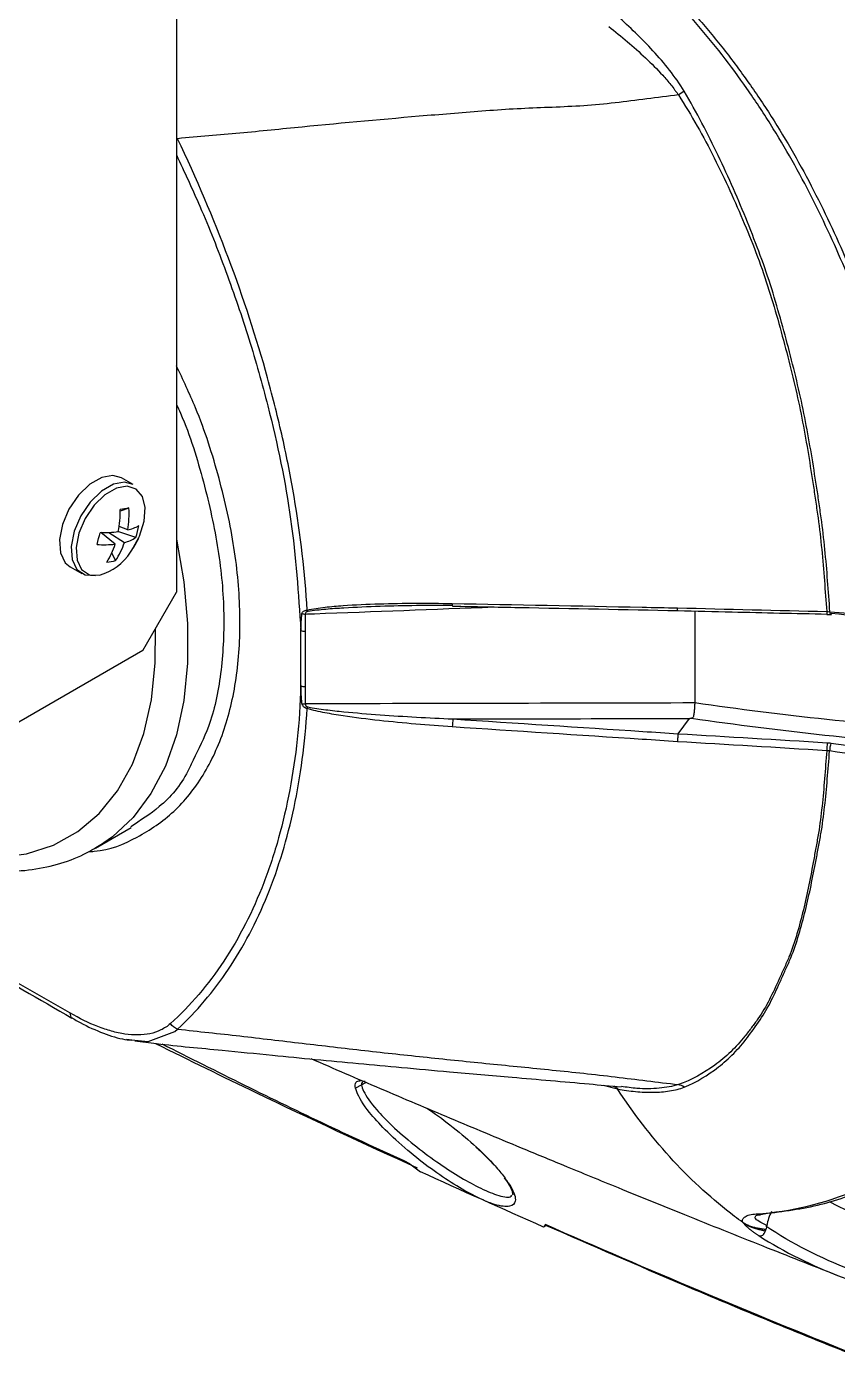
# Model space of a CAD drawing. Extents: x 9.3 to 87.2, y 0.6 to 68.8.
# Drawn here: x 58.481 to 60.612, y 0.843 to 4.335 of the extents above; entities that cross this region are included whole.
import ezdxf

# ---------------------------------------------------------------- set-up
doc = ezdxf.new("R2010")
doc.units = 0
doc.header["$MEASUREMENT"] = 0
doc.layers.add('OBJECT', color=7, linetype='CONTINUOUS')

msp = doc.modelspace()

# ---------------------------------------------------------------- linework, layer by layer
at = {"layer": 'OBJECT'}
for p, q in [((58.8751, 8.177), (58.8751, 2.8491)), ((58.7612, 3.1321), (58.7305, 3.1498)), ((58.7504, 3.0702), (58.7275, 3.0619)), ((58.714, 2.9751), (58.6769, 3.0054)), ((58.6786, 3.004), (58.6779, 3.0054)), ((58.6974, 3.006), (58.7385, 2.9795)), ((58.7685, 2.9928), (58.721, 3.0081)), ((58.747, 3.0127), (58.7246, 3.0214)), ((58.7154, 2.9321), (58.7052, 2.9521)), ((58.5955, 2.9159), (58.6262, 2.8982)), ((58.7867, 2.696), (58.8751, 2.8491)), ((60.2372, 2.7997), (60.2372, 2.558)), ((60.5924, 2.7976), (60.7807, 2.7833)), ((60.5846, 2.7906), (60.5969, 2.7903)), ((59.2134, 2.7461), (59.2134, 2.6008)), ((58.7867, 2.696), (57.9823, 2.2317)), ((60.1933, 2.4771), (60.2237, 2.5171)), ((58.5954, 1.7431), (57.7627, 2.2198)), ((58.6621, 2.176), (58.7563, 2.2303)), ((58.6728, 2.1824), (58.6621, 2.176)), ((58.7438, 1.6739), (58.7576, 1.6725)), ((58.7576, 1.6725), (58.7657, 1.6717)), ((59.3739, 1.5607), (59.3457, 1.5454)), ((59.9966, 1.5532), (60.0342, 1.5435)), ((60.0342, 1.5435), (60.0245, 1.5506)), ((60.0414, 1.5326), (60.0342, 1.5434)), ((59.8464, 1.1849), (59.8398, 1.1806))]:
    msp.add_line(p, q, dxfattribs=at)
at = {"layer": 'OBJECT', "flags": 128}
for points in [[(58.7305, 3.1498), (58.7084, 3.156), (58.6787, 3.1507), (58.6473, 3.1325), (58.6176, 3.1036), (58.5928, 3.067), (58.5756, 3.0267), (58.5679, 2.9871), (58.5704, 2.9524), (58.5831, 2.9264), (58.5955, 2.9159)], [(58.7612, 3.1321), (58.7391, 3.1383), (58.7094, 3.1329), (58.678, 3.1148), (58.6483, 3.0859), (58.6235, 3.0493), (58.6063, 3.009), (58.5985, 2.9694), (58.6011, 2.9347), (58.6137, 2.9087), (58.635, 2.8943), (58.6626, 2.893), (58.6626, 2.893)], [(58.7767, 2.9926), (58.7785, 2.9966), (58.7905, 3.0353), (58.793, 3.0712), (58.7857, 3.1005), (58.7693, 3.12), (58.7456, 3.1276), (58.7173, 3.1225), (58.6873, 3.1052), (58.659, 3.0776), (58.6353, 3.0427), (58.6189, 3.0043), (58.6116, 2.9665), (58.614, 2.9334), (58.6261, 2.9087), (58.6463, 2.8949), (58.6727, 2.8937), (58.6727, 2.8937)], [(58.8751, 2.9887), (58.8945, 2.876), (58.9043, 2.7667), (58.9043, 2.6625), (58.8945, 2.5646), (58.8751, 2.4741), (58.8462, 2.3921), (58.8082, 2.3195), (58.7615, 2.2572), (58.7068, 2.206), (58.6728, 2.1824)], [(58.7547, 2.9545), (58.7582, 2.9595), (58.7767, 2.9926)], [(60.5959, 2.7928), (60.5953, 2.7915), (60.5947, 2.7908), (60.5941, 2.7906), (60.594, 2.7906)], [(58.0307, 2.2595), (58.0629, 2.2416), (58.1519, 2.2001), (58.2394, 2.171), (58.3242, 2.1548), (58.4052, 2.1516), (58.4815, 2.1615), (58.552, 2.1844), (58.6158, 2.2199), (58.672, 2.2677), (58.7201, 2.327), (58.7593, 2.3972), (58.7892, 2.4773), (58.8093, 2.5663), (58.8194, 2.663), (58.8199, 2.7535)], [(59.2022, 2.6033), (59.2022, 2.6278), (59.2022, 2.7258), (59.2022, 2.7486)], [(58.7657, 1.6717), (58.8009, 1.6683), (58.8705, 1.6941), (58.8783, 1.701), (58.8783, 1.701), (58.8783, 1.701)], [(60.3634, 1.1927), (60.3639, 1.1923), (60.3644, 1.1919)]]:
    msp.add_lwpolyline(points, dxfattribs=at)
at = {"layer": 'OBJECT'}
for centre, radius, start, end in [((58.4227, 3.0639), 0.3048, 349.4931, 0.4106), ((58.8689, 2.3481), 0.7318, 99.3188, 101.1409), ((58.4943, 3.0567), 0.2565, 350.113, 3.0017), ((57.8549, 3.197), 0.8416, 344.6622, 346.839), ((58.6751, 3.3945), 0.3891, 269.8976, 276.9891), ((58.7238, 3.1187), 0.1085, 282.32, 298.9849), ((58.5968, 3.0529), 0.182, 340.7113, 350.7899), ((58.6865, 3.2472), 0.2735, 265.8223, 275.7805), ((58.5077, 3.041), 0.2166, 328.5663, 342.2823), ((58.5515, 3.0416), 0.1971, 326.2464, 341.6173), ((58.7173, 3.0677), 0.0907, 283.5239, 304.3652), ((58.5754, 3.0834), 0.2208, 324.2814, 335.724), ((58.6335, 3.0322), 0.144, 285.7951, 327.3256), ((58.6859, 3.0298), 0.102, 273.6795, 286.7807), ((59.2467, 2.8124), 0.0299, 200.2879, 208.2701), ((59.6154, 2.8175), 0.0154, 173.5579, 200.0898), ((60.6002, 2.7964), 0.0164, 173.7402, 198.5651), ((60.602, 2.7962), 0.00973, 171.5913, 214.8022), ((59.2136, 2.8154), 0.0239, 249.2195, 270.5136), ((59.2125, 2.7679), 0.0219, 242.0656, 272.3126), ((59.2125, 2.6227), 0.0219, 242.0686, 272.3098), ((59.2127, 2.5788), 0.0235, 251.1004, 272.6924), ((59.1454, 2.5733), 0.0793, 337.4834, 340.9721), ((59.8836, 2.4854), 0.2836, 173.8347, 178.0689), ((60.845, 2.4253), 0.2612, 173.8296, 178.4608), ((60.6752, 2.4289), 0.0837, 163.7088, 178.1708), ((61.1827, 2.4158), 1.3101, 243.1038, 277.5553), ((60.5422, 1.1651), 0.1174, 151.5319, 170.4531)]:
    msp.add_arc(centre, radius, start, end, dxfattribs=at)
for points, knots in [([(60.0923, 4.51), (60.1191, 4.4867), (60.1454, 4.4622), (60.1841, 4.4237), (60.1968, 4.4105), (60.2219, 4.3837), (60.2343, 4.3701), (60.2707, 4.3287), (60.2942, 4.3002), (60.3398, 4.2419), (60.3619, 4.2119), (60.3942, 4.166), (60.4047, 4.1505), (60.4255, 4.1192), (60.4358, 4.1033), (60.4658, 4.0554), (60.485, 4.0232), (60.5399, 3.9258), (60.5732, 3.8599), (60.6192, 3.7598), (60.6339, 3.7263), (60.662, 3.6588), (60.6754, 3.6247), (60.7132, 3.5232), (60.7352, 3.4559), (60.7742, 3.3222), (60.7911, 3.2557), (60.8127, 3.1565), (60.8193, 3.1235), (60.8312, 3.0578), (60.8365, 3.025), (60.8414, 2.9923)], [0, 0, 0, 0, 0.0625, 0.0625, 0.09375, 0.09375, 0.125, 0.125, 0.1875, 0.1875, 0.25, 0.25, 0.28125, 0.28125, 0.3125, 0.3125, 0.375, 0.375, 0.5, 0.5, 0.5625, 0.5625, 0.625, 0.625, 0.75, 0.75, 0.875, 0.875, 0.9375, 0.9375, 1, 1, 1, 1]), ([(60.8289, 2.9938), (60.8241, 3.0262), (60.8188, 3.0587), (60.8069, 3.1239), (60.8004, 3.1566), (60.7788, 3.2549), (60.762, 3.3207), (60.7232, 3.4533), (60.7013, 3.5199), (60.6638, 3.6205), (60.6504, 3.6542), (60.6226, 3.7211), (60.608, 3.7544), (60.5623, 3.8535), (60.5293, 3.9189), (60.4749, 4.0154), (60.456, 4.0473), (60.4262, 4.0948), (60.4161, 4.1106), (60.3955, 4.1417), (60.3851, 4.1571), (60.3532, 4.2027), (60.3314, 4.2324), (60.2863, 4.2904), (60.2631, 4.3188), (60.2151, 4.3737), (60.1903, 4.4005), (60.1522, 4.4389), (60.1393, 4.4515), (60.1198, 4.4698), (60.11, 4.4789), (60.0985, 4.4893), (60.0935, 4.4937), (60.0902, 4.4966), (60.0886, 4.4981), (60.0869, 4.4995)], [0, 0, 0, 0, 0.0625, 0.0625, 0.125, 0.125, 0.25, 0.25, 0.375, 0.375, 0.4375, 0.4375, 0.5, 0.5, 0.625, 0.625, 0.6875, 0.6875, 0.71875, 0.71875, 0.75, 0.75, 0.8125, 0.8125, 0.875, 0.875, 0.9375, 0.9375, 0.96875, 0.96875, 0.984375, 0.992188, 0.996094, 0.996094, 1, 1, 1, 1]), ([(60.0111, 4.3354), (60.0275, 4.3226), (60.044, 4.3093), (60.0762, 4.282), (60.0921, 4.2679), (60.1232, 4.2386), (60.1384, 4.2234), (60.1602, 4.1993), (60.1674, 4.191), (60.1777, 4.1782), (60.1811, 4.1738), (60.1861, 4.1671), (60.1877, 4.1649), (60.191, 4.1603), (60.1926, 4.158), (60.1941, 4.1557)], [0, 0, 0, 0, 0.25, 0.25, 0.5, 0.5, 0.75, 0.75, 0.875, 0.875, 0.9375, 0.9375, 0.96875, 0.96875, 1, 1, 1, 1]), ([(60.2095, 4.1654), (60.1977, 4.1853), (60.1845, 4.2036), (60.1568, 4.2387), (60.1423, 4.2555), (60.1125, 4.2879), (60.0972, 4.3035), (60.066, 4.3339), (60.0501, 4.3487), (60.0342, 4.3631)], [0, 0, 0, 0, 0.25, 0.25, 0.5, 0.5, 0.75, 0.75, 1, 1, 1, 1]), ([(60.5924, 2.7976), (60.5885, 2.8517), (60.5847, 2.9064), (60.5765, 2.9891), (60.5733, 3.0168), (60.5675, 3.0583), (60.5655, 3.0722), (60.5614, 3.1), (60.5593, 3.114), (60.5486, 3.1839), (60.5394, 3.2403), (60.5228, 3.3258), (60.5168, 3.3544), (60.5035, 3.4119), (60.4964, 3.4408), (60.4814, 3.4989), (60.4735, 3.5282), (60.4572, 3.5871), (60.4486, 3.6166), (60.4303, 3.6755), (60.4204, 3.7048), (60.3987, 3.7632), (60.3873, 3.7923), (60.3638, 3.8507), (60.3516, 3.8799), (60.326, 3.9384), (60.3128, 3.9674), (60.2716, 4.0537), (60.2421, 4.1102), (60.2096, 4.1653)], [0, 0, 0, 0, 0.125, 0.125, 0.1875, 0.1875, 0.21875, 0.21875, 0.25, 0.25, 0.375, 0.375, 0.4375, 0.4375, 0.5, 0.5, 0.5625, 0.5625, 0.625, 0.625, 0.6875, 0.6875, 0.75, 0.75, 0.8125, 0.8125, 0.875, 0.875, 1, 1, 1, 1]), ([(60.1941, 4.1557), (60.1664, 4.1523), (60.1387, 4.1489), (60.0834, 4.1419), (60.0557, 4.1382), (60.0004, 4.1317), (59.9729, 4.129), (59.9178, 4.1255), (59.8904, 4.1242), (59.8355, 4.122), (59.8081, 4.121), (59.7532, 4.1183), (59.7258, 4.1165), (59.6709, 4.1124), (59.6435, 4.1102), (59.5887, 4.1058), (59.5613, 4.1036), (59.4244, 4.0921), (59.3149, 4.082), (59.1783, 4.0687), (59.151, 4.0659), (59.0964, 4.0604), (59.0691, 4.0577), (58.9872, 4.0506), (58.9327, 4.0467), (58.8781, 4.0408)], [0, 0, 0, 0, 0.0625, 0.0625, 0.125, 0.125, 0.1875, 0.1875, 0.25, 0.25, 0.3125, 0.3125, 0.375, 0.375, 0.4375, 0.4375, 0.5, 0.5, 0.75, 0.75, 0.8125, 0.8125, 0.875, 0.875, 1, 1, 1, 1]), ([(60.1942, 4.1556), (60.2288, 4.1021), (60.2598, 4.0467), (60.3027, 3.9618), (60.3164, 3.9332), (60.3428, 3.8755), (60.3554, 3.8465), (60.3795, 3.7885), (60.3912, 3.7596), (60.4131, 3.7015), (60.4231, 3.6723), (60.4415, 3.6138), (60.4501, 3.5844), (60.4665, 3.5257), (60.4743, 3.4966), (60.4892, 3.4387), (60.4963, 3.41), (60.5093, 3.3527), (60.5153, 3.3242), (60.5316, 3.2391), (60.5406, 3.1829), (60.5512, 3.1132), (60.5532, 3.0994), (60.5573, 3.0716), (60.5593, 3.0578), (60.565, 3.0164), (60.5681, 2.9889), (60.5762, 2.9066), (60.58, 2.852), (60.584, 2.7982)], [0, 0, 0, 0, 0.125, 0.125, 0.1875, 0.1875, 0.25, 0.25, 0.3125, 0.3125, 0.375, 0.375, 0.4375, 0.4375, 0.5, 0.5, 0.5625, 0.5625, 0.625, 0.625, 0.75, 0.75, 0.78125, 0.78125, 0.8125, 0.8125, 0.875, 0.875, 1, 1, 1, 1]), ([(59.2186, 2.802), (59.2131, 2.8991), (59.2017, 2.9985), (59.1757, 3.1511), (59.1656, 3.2025), (59.1423, 3.3065), (59.1292, 3.3593), (59.0857, 3.517), (59.0513, 3.622), (58.9725, 3.8316), (58.9279, 3.9362), (58.8781, 4.0407)], [0, 0, 0, 0, 0.25, 0.25, 0.375, 0.375, 0.5, 0.5, 0.75, 0.75, 1, 1, 1, 1]), ([(58.8751, 3.9979), (58.8961, 3.953), (58.9435, 3.8517), (59.0072, 3.69), (59.0673, 3.5146), (59.1288, 3.296), (59.1829, 3.0356), (59.1957, 2.8449), (59.2022, 2.7486)], [0, 0, 0, 0, 0.106881, 0.241463, 0.379863, 0.518264, 0.756565, 1, 1, 1, 1]), ([(58.645, 2.1674), (58.6497, 2.1676), (58.6966, 2.1695), (58.7739, 2.2023), (58.8714, 2.2678), (58.9487, 2.3641), (59.0044, 2.4855), (59.0374, 2.6287), (59.0458, 2.7901), (59.0306, 2.9646), (58.9902, 3.1475), (58.9386, 3.3096), (58.8925, 3.4073), (58.8751, 3.4441)], [0, 0, 0, 0, 0.011546, 0.114464, 0.217385, 0.320307, 0.423232, 0.526156, 0.629082, 0.732007, 0.834931, 0.937856, 1, 1, 1, 1]), ([(58.8751, 3.3426), (58.8787, 3.3349), (58.9095, 3.2676), (58.9484, 3.1379), (58.9886, 2.9598), (59.0033, 2.7894), (58.9947, 2.6327), (58.9671, 2.5027), (58.9332, 2.4363), (58.9187, 2.4079)], [0, 0, 0, 0, 0.02215, 0.192246, 0.362341, 0.532436, 0.702531, 0.872625, 1, 1, 1, 1]), ([(63.1773, 2.8699), (63.151, 2.8656), (63.1245, 2.8614), (63.0717, 2.8532), (62.9923, 2.8413), (62.9126, 2.8303), (62.7528, 2.8097), (62.6456, 2.7977), (62.43, 2.7772), (62.3219, 2.7687), (62.1056, 2.7553), (61.9973, 2.7503), (61.7804, 2.744), (61.6717, 2.7425), (61.4544, 2.7432), (61.3461, 2.7453), (61.0226, 2.7568), (60.8084, 2.7714), (60.5959, 2.7928)], [0, 0, 0, 0, 0.03125, 0.03125, 0.0625, 0.125, 0.125, 0.25, 0.25, 0.375, 0.375, 0.5, 0.5, 0.625, 0.625, 0.75, 0.75, 1, 1, 1, 1]), ([(59.2051, 2.793), (59.2054, 2.7959), (59.207, 2.798), (59.2119, 2.8008), (59.2151, 2.8016), (59.2186, 2.802)], [0, 0, 0, 0, 0.5, 0.5, 1, 1, 1, 1]), ([(59.2138, 2.7915), (59.2217, 2.7918), (59.3866, 2.798), (59.5514, 2.8042), (59.7083, 2.8101)], [0, 0, 0, 0, 0.048127, 1, 1, 1, 1]), ([(59.2203, 2.7982), (59.2184, 2.7979), (59.2166, 2.797), (59.2144, 2.7946), (59.2139, 2.7931), (59.2138, 2.7915)], [0, 0, 0, 0, 0.5, 0.5, 1, 1, 1, 1]), ([(59.2186, 2.802), (59.2264, 2.8038), (59.2342, 2.8052), (59.2498, 2.8076), (59.2577, 2.8086), (59.2813, 2.8113), (59.2971, 2.8126), (59.3446, 2.8161), (59.3764, 2.8175), (59.472, 2.8203), (59.5361, 2.8204), (59.6001, 2.8192)], [0, 0, 0, 0, 0.0625, 0.0625, 0.125, 0.125, 0.25, 0.25, 0.5, 0.5, 1, 1, 1, 1]), ([(59.6016, 2.8144), (59.5378, 2.8144), (59.4741, 2.8135), (59.3786, 2.8105), (59.3469, 2.8091), (59.2993, 2.8063), (59.2835, 2.8052), (59.2597, 2.8031), (59.2518, 2.8023), (59.2361, 2.8005), (59.2282, 2.7995), (59.2203, 2.7982)], [0, 0, 0, 0, 0.5, 0.5, 0.75, 0.75, 0.875, 0.875, 0.9375, 0.9375, 1, 1, 1, 1]), ([(59.6001, 2.8192), (59.7665, 2.8161), (59.9328, 2.8129), (60.0991, 2.8096), (60.13, 2.809), (60.1609, 2.8084), (60.1918, 2.8078)], [0, 0, 0, 0, 0.01271374, 0.01271374, 0.01271374, 0.01507616, 0.01507616, 0.01507616, 0.01507616]), ([(59.601, 2.8122), (59.6592, 2.8111), (59.8564, 2.8074), (60.0536, 2.8034), (60.1926, 2.8006)], [0, 0, 0, 0, 0.295177, 1, 1, 1, 1]), ([(60.1926, 2.801), (60.1926, 2.8009), (60.1924, 2.8007), (60.1921, 2.8021), (60.192, 2.8043), (60.1919, 2.8064), (60.1919, 2.8073), (60.1918, 2.8078)], [0, 0, 0, 0, 0.11994, 0.452554, 0.785153, 0.879768, 1, 1, 1, 1]), ([(60.1926, 2.8008), (60.2401, 2.7996), (60.3709, 2.7962), (60.5016, 2.7933), (60.5847, 2.7915)], [0, 0, 0, 0, 0.3636776, 1, 1, 1, 1]), ([(59.2138, 2.7915), (59.2136, 2.7833), (59.2135, 2.7751), (59.2134, 2.767), (59.2134, 2.76), (59.2134, 2.753), (59.2134, 2.7461)], [0, 0, 0, 0, 0.000762036, 0.000762036, 0.000762036, 0.001413001, 0.001413001, 0.001413001, 0.001413001]), ([(59.2022, 2.6033), (59.199, 2.507), (59.1892, 2.4158), (59.1648, 2.2862), (59.1551, 2.2443), (59.1381, 2.1833), (59.132, 2.1633), (59.119, 2.1239), (59.112, 2.1044), (59.0755, 2.0097), (59.0404, 1.941), (58.9586, 1.8176), (58.912, 1.7627), (58.8593, 1.7152)], [0, 0, 0, 0, 0.25, 0.25, 0.375, 0.375, 0.4375, 0.4375, 0.5, 0.5, 0.75, 0.75, 1, 1, 1, 1]), ([(59.2134, 2.6008), (59.2134, 2.5926), (59.2134, 2.5845), (59.2135, 2.5763), (59.2135, 2.5693), (59.2136, 2.5624), (59.2138, 2.5554)], [0, 0, 0, 0, 0.000762003, 0.000762003, 0.000762003, 0.001412997, 0.001412997, 0.001412997, 0.001412997]), ([(59.2186, 2.5429), (59.2151, 2.5436), (59.2118, 2.5454), (59.207, 2.5504), (59.2054, 2.5536), (59.2051, 2.5566)], [0, 0, 0, 0, 0.5, 0.5, 1, 1, 1, 1]), ([(60.2372, 2.5578), (60.0708, 2.5575), (59.9044, 2.5571), (59.738, 2.5567), (59.5632, 2.5563), (59.3885, 2.5559), (59.2138, 2.5554)], [0.00000011, 0.00000011, 0.00000011, 0.00000011, 0.0126919, 0.0126919, 0.0126919, 0.02601659, 0.02601659, 0.02601659, 0.02601659]), ([(59.2138, 2.5554), (59.2139, 2.5537), (59.2144, 2.552), (59.2166, 2.549), (59.2184, 2.5478), (59.2203, 2.5474)], [0, 0, 0, 0, 0.5, 0.5, 1, 1, 1, 1]), ([(60.2372, 2.5578), (60.2371, 2.5546), (60.2369, 2.551), (60.2363, 2.5434), (60.236, 2.5394), (60.2353, 2.5318), (60.2348, 2.528), (60.2339, 2.5232), (60.2336, 2.5216), (60.2325, 2.5196), (60.232, 2.519), (60.2304, 2.5182), (60.2295, 2.518), (60.2285, 2.5179)], [0, 0, 0, 0, 0.25, 0.25, 0.5, 0.5, 0.75, 0.75, 0.875, 0.875, 0.9375, 0.9375, 1, 1, 1, 1]), ([(63.0266, 2.5464), (62.7995, 2.5152), (62.5686, 2.4919), (62.1045, 2.4616), (61.8711, 2.4545), (61.4012, 2.4564), (61.167, 2.4655), (60.7002, 2.4997), (60.4672, 2.5249), (60.2372, 2.558)], [0, 0, 0, 0, 0.25, 0.25, 0.5, 0.5, 0.75, 0.75, 1, 1, 1, 1]), ([(58.8783, 1.701), (58.9279, 1.7468), (58.9724, 1.7992), (59.0511, 1.9165), (59.0854, 1.9814), (59.1288, 2.0884), (59.142, 2.1258), (59.1653, 2.2027), (59.1755, 2.2424), (59.2015, 2.365), (59.2131, 2.4516), (59.2186, 2.5429)], [0, 0, 0, 0, 0.25, 0.25, 0.5, 0.5, 0.625, 0.625, 0.75, 0.75, 1, 1, 1, 1]), ([(59.6001, 2.4949), (59.5361, 2.4992), (59.4722, 2.5045), (59.3765, 2.5152), (59.3446, 2.5192), (59.297, 2.5264), (59.2811, 2.529), (59.2575, 2.5335), (59.2497, 2.5351), (59.2341, 2.5386), (59.2263, 2.5406), (59.2186, 2.5429)], [0, 0, 0, 0, 0.5, 0.5, 0.75, 0.75, 0.875, 0.875, 0.9375, 0.9375, 1, 1, 1, 1]), ([(59.2203, 2.5474), (59.2281, 2.5458), (59.236, 2.5446), (59.2517, 2.5422), (59.2596, 2.5411), (59.2833, 2.5382), (59.2992, 2.5364), (59.3468, 2.5317), (59.3786, 2.5291), (59.4741, 2.5221), (59.5378, 2.5186), (59.6016, 2.5158)], [0, 0, 0, 0, 0.0625, 0.0625, 0.125, 0.125, 0.25, 0.25, 0.5, 0.5, 1, 1, 1, 1]), ([(59.6016, 2.5158), (59.6559, 2.516), (59.7102, 2.5161), (59.7644, 2.5162), (59.9175, 2.5165), (60.0706, 2.5168), (60.2237, 2.5171)], [0.00348022, 0.00348022, 0.00348022, 0.00348022, 0.00762, 0.00762, 0.00762, 0.01929564, 0.01929564, 0.01929564, 0.01929564]), ([(59.6016, 2.5158), (59.7679, 2.5049), (59.9342, 2.494), (60.1006, 2.4831), (60.1315, 2.4811), (60.1624, 2.4791), (60.1932, 2.4771), (60.1932, 2.4771), (60.1933, 2.4771), (60.1933, 2.4771)], [0, 0, 0, 0, 0.01271294, 0.01271294, 0.01271294, 0.01507417, 0.01507417, 0.01507417, 0.01507436, 0.01507436, 0.01507436, 0.01507436]), ([(60.2237, 2.5171), (60.2238, 2.5171), (60.2238, 2.5171), (60.2238, 2.5172), (60.224, 2.5172), (60.2241, 2.5173), (60.2242, 2.5173), (60.2249, 2.5175), (60.2255, 2.5176), (60.2262, 2.5177), (60.227, 2.5178), (60.2277, 2.5178), (60.2285, 2.5179)], [0, 0, 0, 0, 0.0000044564, 0.0000044564, 0.0000044564, 0.0000160623, 0.0000160623, 0.0000160623, 0.0000688807, 0.0000688807, 0.0000688807, 0.0001278285, 0.0001278285, 0.0001278285, 0.0001278285]), ([(60.2285, 2.5179), (60.3449, 2.5011), (60.4618, 2.4863), (60.697, 2.4608), (60.8149, 2.4501), (61.1692, 2.4242), (61.4062, 2.4151), (61.8816, 2.4134), (62.1178, 2.4208), (62.4699, 2.4443), (62.587, 2.4541), (62.7616, 2.472), (62.8197, 2.4785), (62.9064, 2.489), (62.9353, 2.4926), (62.9929, 2.5001), (63.0217, 2.504), (63.0505, 2.508)], [0, 0, 0, 0, 0.125, 0.125, 0.25, 0.25, 0.5, 0.5, 0.75, 0.75, 0.875, 0.875, 0.9375, 0.9375, 0.96875, 0.96875, 1, 1, 1, 1]), ([(60.1918, 2.4561), (60.1609, 2.4581), (60.13, 2.4601), (60.0991, 2.4622), (59.9328, 2.473), (59.7664, 2.4839), (59.6001, 2.4949)], [0, 0, 0, 0, 0.00236285, 0.00236285, 0.00236285, 0.01507617, 0.01507617, 0.01507617, 0.01507617]), ([(60.1933, 2.4771), (60.193, 2.4746), (60.1926, 2.471), (60.1921, 2.4632), (60.1919, 2.4592), (60.1918, 2.4561)], [0, 0, 0, 0, 0.5, 0.5, 1, 1, 1, 1]), ([(60.5949, 2.4524), (60.8072, 2.4221), (61.0209, 2.3988), (61.3436, 2.3747), (61.4515, 2.3684), (61.668, 2.3596), (61.7763, 2.357), (62.1004, 2.3547), (62.3158, 2.3606), (62.6381, 2.3804), (62.7449, 2.3888), (62.9042, 2.4042), (62.9572, 2.4098), (63.0364, 2.4189), (63.076, 2.4236), (63.1154, 2.4286), (63.1417, 2.4319), (63.1549, 2.4336), (63.168, 2.4354)], [0, 0, 0, 0, 0.25, 0.25, 0.375, 0.375, 0.5, 0.5, 0.75, 0.75, 0.875, 0.875, 0.9375, 0.9375, 0.96875, 0.984375, 0.984375, 1, 1, 1, 1]), ([(60.584, 2.4323), (60.5802, 2.3828), (60.5768, 2.3339), (60.5691, 2.2624), (60.5662, 2.2388), (60.5604, 2.204), (60.5583, 2.1925), (60.5541, 2.1696), (60.5521, 2.1581), (60.5416, 2.1014), (60.5329, 2.0571), (60.5176, 1.9927), (60.512, 1.9716), (60.4996, 1.9302), (60.4927, 1.9099), (60.4808, 1.8803), (60.4765, 1.8706), (60.4677, 1.8515), (60.4634, 1.8421), (60.4507, 1.814), (60.4424, 1.7957), (60.4243, 1.7606), (60.4145, 1.7438), (60.3978, 1.72), (60.3921, 1.7122), (60.3807, 1.697), (60.375, 1.6895), (60.3574, 1.6677), (60.3451, 1.6539), (60.3253, 1.6347), (60.3185, 1.6285), (60.3044, 1.6168), (60.2971, 1.6112), (60.2604, 1.5846), (60.229, 1.5673), (60.1943, 1.555)], [0, 0, 0, 0, 0.125, 0.125, 0.1875, 0.1875, 0.21875, 0.21875, 0.25, 0.25, 0.375, 0.375, 0.4375, 0.4375, 0.5, 0.5, 0.53125, 0.53125, 0.5625, 0.5625, 0.625, 0.625, 0.6875, 0.6875, 0.71875, 0.71875, 0.75, 0.75, 0.8125, 0.8125, 0.84375, 0.84375, 0.875, 0.875, 1, 1, 1, 1]), ([(60.2096, 1.5482), (60.242, 1.5614), (60.2715, 1.5793), (60.3133, 1.6121), (60.327, 1.624), (60.3523, 1.6499), (60.3641, 1.6639), (60.3868, 1.6933), (60.3978, 1.7087), (60.4196, 1.7408), (60.4294, 1.7578), (60.4474, 1.7933), (60.4556, 1.8117), (60.4682, 1.8399), (60.4725, 1.8495), (60.4812, 1.8686), (60.4856, 1.8784), (60.4976, 1.908), (60.5046, 1.9284), (60.5172, 1.9698), (60.5228, 1.991), (60.5385, 2.0555), (60.5474, 2.1), (60.5582, 2.1568), (60.5604, 2.1682), (60.5646, 2.1912), (60.5668, 2.2027), (60.5728, 2.2376), (60.5759, 2.2612), (60.584, 2.333), (60.5876, 2.3819), (60.5916, 2.4316)], [0, 0, 0, 0, 0.125, 0.125, 0.1875, 0.1875, 0.25, 0.25, 0.3125, 0.3125, 0.375, 0.375, 0.4375, 0.4375, 0.46875, 0.46875, 0.5, 0.5, 0.5625, 0.5625, 0.625, 0.625, 0.75, 0.75, 0.78125, 0.78125, 0.8125, 0.8125, 0.875, 0.875, 1, 1, 1, 1]), ([(63.1799, 2.4148), (62.9686, 2.3866), (62.755, 2.3658), (62.3228, 2.339), (62.1061, 2.3331), (61.78, 2.3353), (61.6711, 2.3379), (61.4533, 2.3468), (61.3447, 2.3531), (61.0201, 2.3775), (60.8052, 2.401), (60.5916, 2.4316)], [0, 0, 0, 0, 0.25, 0.25, 0.5, 0.5, 0.625, 0.625, 0.75, 0.75, 1, 1, 1, 1]), ([(58.9187, 2.4079), (58.9143, 2.3978), (58.8925, 2.3479), (58.8384, 2.286), (58.7806, 2.249), (58.7549, 2.2326)], [0, 0, 0, 0, 0.122446, 0.609975, 1, 1, 1, 1]), ([(58.0148, 2.2504), (58.0301, 2.2407), (58.0745, 2.2125), (58.1487, 2.1771), (58.2363, 2.1442), (58.3227, 2.1233), (58.4066, 2.1141), (58.487, 2.1169), (58.5626, 2.1321), (58.6253, 2.1543), (58.6597, 2.1758), (58.6732, 2.1842)], [0, 0, 0, 0, 0.065266, 0.189447, 0.313702, 0.437755, 0.561213, 0.683584, 0.80445, 0.923719, 1, 1, 1, 1]), ([(57.7509, 2.2198), (57.8623, 2.1558), (58.1457, 1.9929), (58.4288, 1.8289), (58.6007, 1.7294)], [0, 0, 0, 0, 0.392736, 1, 1, 1, 1]), ([(60.3995, 1.2152), (60.4902, 1.2211), (60.578, 1.2421), (60.7053, 1.2963), (60.7471, 1.3182), (60.8078, 1.3564), (60.8277, 1.3701), (60.8665, 1.3989), (60.8855, 1.4141), (60.9408, 1.4621), (60.9754, 1.4969), (61.0243, 1.5535), (61.0401, 1.5732), (61.0705, 1.6138), (61.0997, 1.6559), (61.1265, 1.7007), (61.1521, 1.747), (61.1642, 1.7709), (61.1987, 1.8441), (61.219, 1.8952), (61.2367, 1.9487)], [0, 0, 0, 0, 0.25, 0.25, 0.375, 0.375, 0.4375, 0.4375, 0.5, 0.5, 0.625, 0.625, 0.6875, 0.6875, 0.75, 0.8125, 0.8125, 0.875, 0.875, 1, 1, 1, 1]), ([(58.8593, 1.7152), (58.8517, 1.7083), (58.8432, 1.7028), (58.8252, 1.694), (58.8156, 1.6908), (58.7954, 1.6865), (58.7847, 1.6854), (58.7628, 1.6852), (58.7515, 1.686), (58.7284, 1.6895), (58.7166, 1.6921), (58.6927, 1.6987), (58.6807, 1.7028), (58.6445, 1.7168), (58.6201, 1.7288), (58.5954, 1.7431)], [0, 0, 0, 0, 0.125, 0.125, 0.25, 0.25, 0.375, 0.375, 0.5, 0.5, 0.625, 0.625, 0.75, 0.75, 1, 1, 1, 1]), ([(58.5954, 1.7431), (58.5957, 1.7405), (58.5962, 1.7353), (58.5988, 1.7308), (58.6013, 1.7299), (58.6019, 1.7297)], [0, 0, 0, 0, 0.432854, 0.865699, 1, 1, 1, 1]), ([(58.6018, 1.7295), (58.6062, 1.7269), (58.6305, 1.7126), (58.675, 1.6923), (58.7226, 1.6754), (58.7493, 1.6724), (58.7573, 1.6715)], [0, 0, 0, 0, 0.085885, 0.474576, 0.844452, 1, 1, 1, 1]), ([(58.8783, 1.701), (58.9328, 1.6945), (58.9874, 1.6889), (59.0692, 1.6797), (59.0965, 1.6764), (59.1512, 1.6699), (59.1785, 1.6667), (59.2604, 1.6571), (59.3151, 1.6508), (59.3972, 1.6415), (59.4246, 1.6384), (59.4793, 1.6324), (59.5614, 1.6236), (59.671, 1.6124), (59.7532, 1.6042), (59.8081, 1.5987), (59.8355, 1.596), (59.8904, 1.5905), (59.9179, 1.5876), (59.973, 1.5817), (60.0006, 1.5784), (60.0559, 1.5717), (60.0835, 1.5683), (60.1389, 1.5616), (60.1666, 1.5582), (60.1943, 1.555)], [0, 0, 0, 0, 0.125, 0.125, 0.1875, 0.1875, 0.25, 0.25, 0.375, 0.375, 0.4375, 0.4375, 0.5, 0.625, 0.6875, 0.6875, 0.75, 0.75, 0.8125, 0.8125, 0.875, 0.875, 0.9375, 0.9375, 1, 1, 1, 1]), ([(58.7655, 1.6696), (58.7847, 1.6672), (58.8611, 1.6577), (58.9819, 1.6468), (59.1209, 1.6327), (59.2401, 1.6211), (59.3532, 1.6104), (59.4709, 1.5995), (59.6055, 1.5875), (59.77, 1.5731), (59.9205, 1.5603), (60.0161, 1.5514), (60.0442, 1.5488)], [0, 0, 0, 0, 0.045257, 0.180177, 0.283479, 0.371826, 0.460272, 0.548837, 0.647753, 0.775914, 0.934093, 1, 1, 1, 1]), ([(58.8205, 1.6629), (58.9084, 1.6195), (59.1377, 1.5062), (59.3667, 1.4009), (59.508, 1.3359)], [0, 0, 0, 0, 0.383169, 1, 1, 1, 1]), ([(59.4889, 1.3471), (59.4166, 1.3803), (59.1998, 1.4798), (58.9823, 1.5886), (58.8373, 1.6612)], [0, 0, 0, 0, 0.333143, 1, 1, 1, 1]), ([(59.2286, 1.6232), (59.2585, 1.6103), (59.3497, 1.5707), (59.5022, 1.5058), (59.6565, 1.4408), (59.7863, 1.3867), (59.9031, 1.3384), (60.0464, 1.2797), (60.2208, 1.209), (60.4119, 1.1324), (60.5447, 1.0802), (60.6091, 1.0549)], [0, 0, 0, 0, 0.065668, 0.200349, 0.332742, 0.4018, 0.482691, 0.586121, 0.712001, 0.860223, 1, 1, 1, 1]), ([(59.7366, 1.3122), (59.7426, 1.3038), (59.7612, 1.2776), (59.7704, 1.2477), (59.7542, 1.2318), (59.7165, 1.2364), (59.6632, 1.2586), (59.6042, 1.292), (59.5424, 1.3341), (59.479, 1.384), (59.4232, 1.4354), (59.3733, 1.4904), (59.3448, 1.537), (59.3422, 1.5643), (59.3584, 1.5654), (59.3621, 1.5657)], [0, 0, 0, 0, 0.049129, 0.152642, 0.233136, 0.31402, 0.385111, 0.451069, 0.518732, 0.59329, 0.678251, 0.754859, 0.86869, 0.970325, 1, 1, 1, 1]), ([(59.3707, 1.5634), (59.3698, 1.5634), (59.3581, 1.5622), (59.3641, 1.5381), (59.3924, 1.4964), (59.4415, 1.446), (59.4956, 1.3989), (59.5565, 1.3529), (59.6154, 1.3141), (59.6715, 1.2828), (59.7205, 1.2626), (59.7505, 1.2565), (59.7552, 1.2628), (59.7564, 1.2645)], [0, 0, 0, 0, 0.011525, 0.143105, 0.291129, 0.390777, 0.501025, 0.597322, 0.684241, 0.768594, 0.859392, 0.963045, 1, 1, 1, 1]), ([(60.0342, 1.5434), (60.0501, 1.5405), (60.066, 1.5382), (60.0972, 1.5353), (60.1127, 1.5346), (60.1427, 1.5349), (60.1572, 1.5361), (60.1849, 1.5403), (60.1979, 1.5435), (60.2096, 1.5482)], [0, 0, 0, 0, 0.25, 0.25, 0.5, 0.5, 0.75, 0.75, 1, 1, 1, 1]), ([(60.1943, 1.555), (60.1943, 1.555), (60.1792, 1.5502), (60.1439, 1.544), (60.0923, 1.5432), (60.0581, 1.548), (60.0443, 1.55)], [0, 0, 0, 0, 0.000011, 0.368132, 0.746077, 1, 1, 1, 1]), ([(59.533, 1.493), (59.5331, 1.4929), (59.5536, 1.4802), (59.5977, 1.4468), (59.6604, 1.395), (59.708, 1.3478), (59.729, 1.3217), (59.7366, 1.3122)], [0, 0, 0, 0, 0.001322, 0.241576, 0.512428, 0.822503, 1, 1, 1, 1]), ([(59.662, 1.3907), (59.6654, 1.3877), (59.6822, 1.3727), (59.6972, 1.3569), (59.7084, 1.3446), (59.7098, 1.3431)], [0, 0, 0, 0, 0.184182, 0.898105, 1, 1, 1, 1]), ([(59.7366, 1.3094), (59.7399, 1.305), (59.7499, 1.2919), (59.7575, 1.2756), (59.7586, 1.2687), (59.7591, 1.2655)], [0, 0, 0, 0, 0.2152433, 0.6376214, 1, 1, 1, 1]), ([(60.4192, 1.2156), (60.4696, 1.2218), (60.5684, 1.2338), (60.6776, 1.2754), (60.7457, 1.3089), (60.7679, 1.3219), (60.7764, 1.3268)], [0, 0, 0, 0, 0.408657, 0.801933, 0.924744, 1, 1, 1, 1]), ([(60.3633, 1.1927), (60.3626, 1.1957), (60.3627, 1.1985), (60.3647, 1.2035), (60.3666, 1.2058), (60.3725, 1.2097), (60.3764, 1.2114), (60.3863, 1.2139), (60.3923, 1.2148), (60.3995, 1.2152)], [0, 0, 0, 0, 0.25, 0.25, 0.5, 0.5, 0.75, 0.75, 1, 1, 1, 1]), ([(60.3644, 1.1919), (60.3645, 1.1918), (60.3648, 1.1915), (60.3652, 1.191), (60.3656, 1.1906), (60.366, 1.1901), (60.3664, 1.1897), (60.3668, 1.1892), (60.3672, 1.1887), (60.3677, 1.1883), (60.3681, 1.1878), (60.3685, 1.1874), (60.3689, 1.1869), (60.3694, 1.1865), (60.3698, 1.186), (60.3702, 1.1856), (60.3707, 1.1851), (60.3715, 1.1843), (60.3726, 1.1831), (60.3742, 1.1816), (60.3758, 1.1801), (60.3775, 1.1785), (60.3793, 1.177), (60.3811, 1.1754), (60.3831, 1.1738), (60.3851, 1.1721), (60.3872, 1.1705), (60.3895, 1.1688), (60.3918, 1.167), (60.3943, 1.1653), (60.3969, 1.1635), (60.3996, 1.1617), (60.4024, 1.1598), (60.4044, 1.1585), (60.4054, 1.1579)], [0, 0, 0, 0, 0.014682, 0.029363, 0.044045, 0.058727, 0.073408, 0.08809, 0.102772, 0.117454, 0.132135, 0.146817, 0.161499, 0.17618, 0.190862, 0.205544, 0.220225, 0.234907, 0.282725, 0.330544, 0.378362, 0.42618, 0.473999, 0.521817, 0.569635, 0.617454, 0.665272, 0.71309, 0.760908, 0.808727, 0.856545, 0.904363, 0.952182, 1, 1, 1, 1]), ([(60.4237, 1.1741), (60.4198, 1.1745), (60.4125, 1.1755), (60.402, 1.1773), (60.3917, 1.1797), (60.3818, 1.1829), (60.3724, 1.1869), (60.3669, 1.1903), (60.3644, 1.1919)], [0, 0, 0, 0, 0.179941, 0.346709, 0.4995, 0.68442, 0.851154, 1, 1, 1, 1]), ([(60.4221, 1.1699), (60.421, 1.1702), (60.419, 1.1706), (60.4159, 1.1714), (60.4129, 1.1721), (60.4098, 1.1728), (60.4069, 1.1736), (60.4039, 1.1744), (60.4009, 1.1751), (60.398, 1.176), (60.3952, 1.1768), (60.3923, 1.1778), (60.3896, 1.1787), (60.3868, 1.1797), (60.3841, 1.1808), (60.3815, 1.182), (60.3789, 1.1832), (60.3769, 1.1842), (60.3755, 1.185), (60.3748, 1.1854), (60.374, 1.1858), (60.3733, 1.1863), (60.3725, 1.1867), (60.3717, 1.1872), (60.371, 1.1876), (60.3703, 1.1881), (60.3695, 1.1886), (60.3688, 1.1891), (60.368, 1.1895), (60.3673, 1.19), (60.3666, 1.1905), (60.3658, 1.191), (60.3651, 1.1915), (60.3646, 1.1918), (60.3644, 1.1919)], [0, 0, 0, 0, 0.047818, 0.095637, 0.143455, 0.191273, 0.239092, 0.28691, 0.334728, 0.382546, 0.430365, 0.478183, 0.526001, 0.57382, 0.621638, 0.669456, 0.717275, 0.765093, 0.779775, 0.794456, 0.809138, 0.82382, 0.838501, 0.853183, 0.867865, 0.882546, 0.897228, 0.91191, 0.926592, 0.941273, 0.955955, 0.970637, 0.985318, 1, 1, 1, 1]), ([(60.4264, 1.1845), (60.4121, 1.1916), (60.3908, 1.2023), (60.3973, 1.2093), (60.3994, 1.2117)], [0, 0, 0, 0, 0.666052, 1, 1, 1, 1]), ([(60.3985, 1.2114), (60.3991, 1.2116), (60.4002, 1.212), (60.407, 1.2127), (60.4104, 1.213)], [0, 0, 0, 0, 0.496437, 1, 1, 1, 1]), ([(59.8449, 1.185), (59.8444, 1.1849), (59.8435, 1.1847), (59.8443, 1.1864), (59.8447, 1.1871)], [0, 0, 0, 0, 0.533878, 1, 1, 1, 1]), ([(59.8451, 1.1855), (59.9659, 1.1329), (60.2376, 1.0146), (60.5094, 0.9018), (60.659, 0.8433), (60.6594, 0.8432)], [0, 0, 0, 0, 0.444042, 0.998524, 1, 1, 1, 1]), ([(60.4054, 1.1579), (60.4076, 1.1571), (60.4114, 1.1569), (60.4145, 1.1584), (60.4158, 1.1594)], [0, 0, 0, 0, 0.2121658, 0.4015985, 0.4015985, 0.4015985, 0.4015985]), ([(60.4054, 1.1579), (60.4738, 1.1146), (60.5461, 1.0786), (60.6604, 1.0352), (60.6994, 1.0226), (60.7794, 1.0009), (60.8202, 0.9919), (60.8618, 0.9848)], [0, 0, 0, 0, 0.5, 0.5, 0.75, 0.75, 1, 1, 1, 1]), ([(60.4221, 1.1699), (60.4214, 1.1676), (60.4206, 1.1655), (60.4194, 1.1636), (60.4193, 1.1634), (60.4192, 1.1633)], [0.3137582, 0.3137582, 0.3137582, 0.3137582, 0.5, 0.5, 0.5156324, 0.5156324, 0.5156324, 0.5156324]), ([(60.4264, 1.1845), (60.4261, 1.1831), (60.4254, 1.1795), (60.4243, 1.1761), (60.4237, 1.1741)], [0, 0, 0, 0, 0.3941951, 1, 1, 1, 1]), ([(60.8923, 1.0009), (60.8494, 1.0083), (60.8074, 1.0176), (60.7251, 1.0402), (60.685, 1.0535), (60.5677, 1.099), (60.4936, 1.1369), (60.4237, 1.1826)], [0, 0, 0, 0, 0.25, 0.25, 0.5, 0.5, 1, 1, 1, 1])]:
    msp.add_open_spline(points, degree=3, knots=knots, dxfattribs=at)
for points in [[(60.2095, 4.1654), (60.2046, 4.1622), (60.1994, 4.1589), (60.1941, 4.1557)], [(60.1918, 2.8078), (60.3225, 2.8044), (60.4533, 2.8012), (60.584, 2.7982)], [(60.584, 2.7982), (60.5868, 2.7981), (60.5896, 2.7979), (60.5924, 2.7976)], [(59.2022, 2.7486), (59.2027, 2.7635), (59.2035, 2.7783), (59.2051, 2.793)], [(59.2051, 2.5566), (59.2035, 2.5722), (59.2027, 2.5878), (59.2022, 2.6033)], [(60.2372, 2.558), (60.2372, 2.558), (60.2372, 2.5579), (60.2372, 2.5578)], [(60.584, 2.4323), (60.4533, 2.4404), (60.3226, 2.4483), (60.1918, 2.4561)], [(60.1933, 2.4771), (60.324, 2.4694), (60.4547, 2.4614), (60.5854, 2.4534)], [(60.1933, 2.4771), (60.1933, 2.4771), (60.1933, 2.4771), (60.1933, 2.4771)], [(60.5854, 2.4534), (60.5886, 2.4532), (60.5918, 2.4528), (60.5949, 2.4524)], [(60.5916, 2.4316), (60.5891, 2.4319), (60.5865, 2.4322), (60.584, 2.4323)], [(58.8783, 1.701), (58.8709, 1.7032), (58.8639, 1.7085), (58.8593, 1.7152)], [(60.0342, 1.5435), (60.0342, 1.5434), (60.0342, 1.5434), (60.0342, 1.5434)], [(60.2096, 1.5482), (60.2047, 1.5513), (60.1996, 1.5536), (60.1943, 1.555)], [(60.342, 1.2085), (60.2276, 1.2954), (60.1268, 1.4038), (60.0414, 1.5326)], [(59.4889, 1.3471), (59.4979, 1.34), (59.5072, 1.3329), (59.5165, 1.3259)], [(59.8398, 1.1806), (59.7321, 1.2281), (59.6243, 1.2766), (59.5165, 1.3259)], [(60.3633, 1.1927), (60.3561, 1.1979), (60.3491, 1.2032), (60.342, 1.2085)], [(60.4094, 1.213), (60.406, 1.2129), (60.4026, 1.2137), (60.3995, 1.2152)], [(60.4192, 1.2156), (60.4163, 1.214), (60.4129, 1.213), (60.4094, 1.213)], [(59.8398, 1.1806), (59.8419, 1.1825), (59.8435, 1.1847), (59.8447, 1.1871)], [(60.6531, 0.8472), (60.3842, 0.9548), (60.1147, 1.0681), (59.8447, 1.1871)], [(60.4158, 1.1594), (60.4171, 1.1604), (60.4183, 1.1618), (60.4192, 1.1633)], [(60.4237, 1.1741), (60.4232, 1.1726), (60.4227, 1.1712), (60.4221, 1.1699)]]:
    msp.add_open_spline(points, degree=3, dxfattribs=at)

doc.saveas('drawing.dxf')
